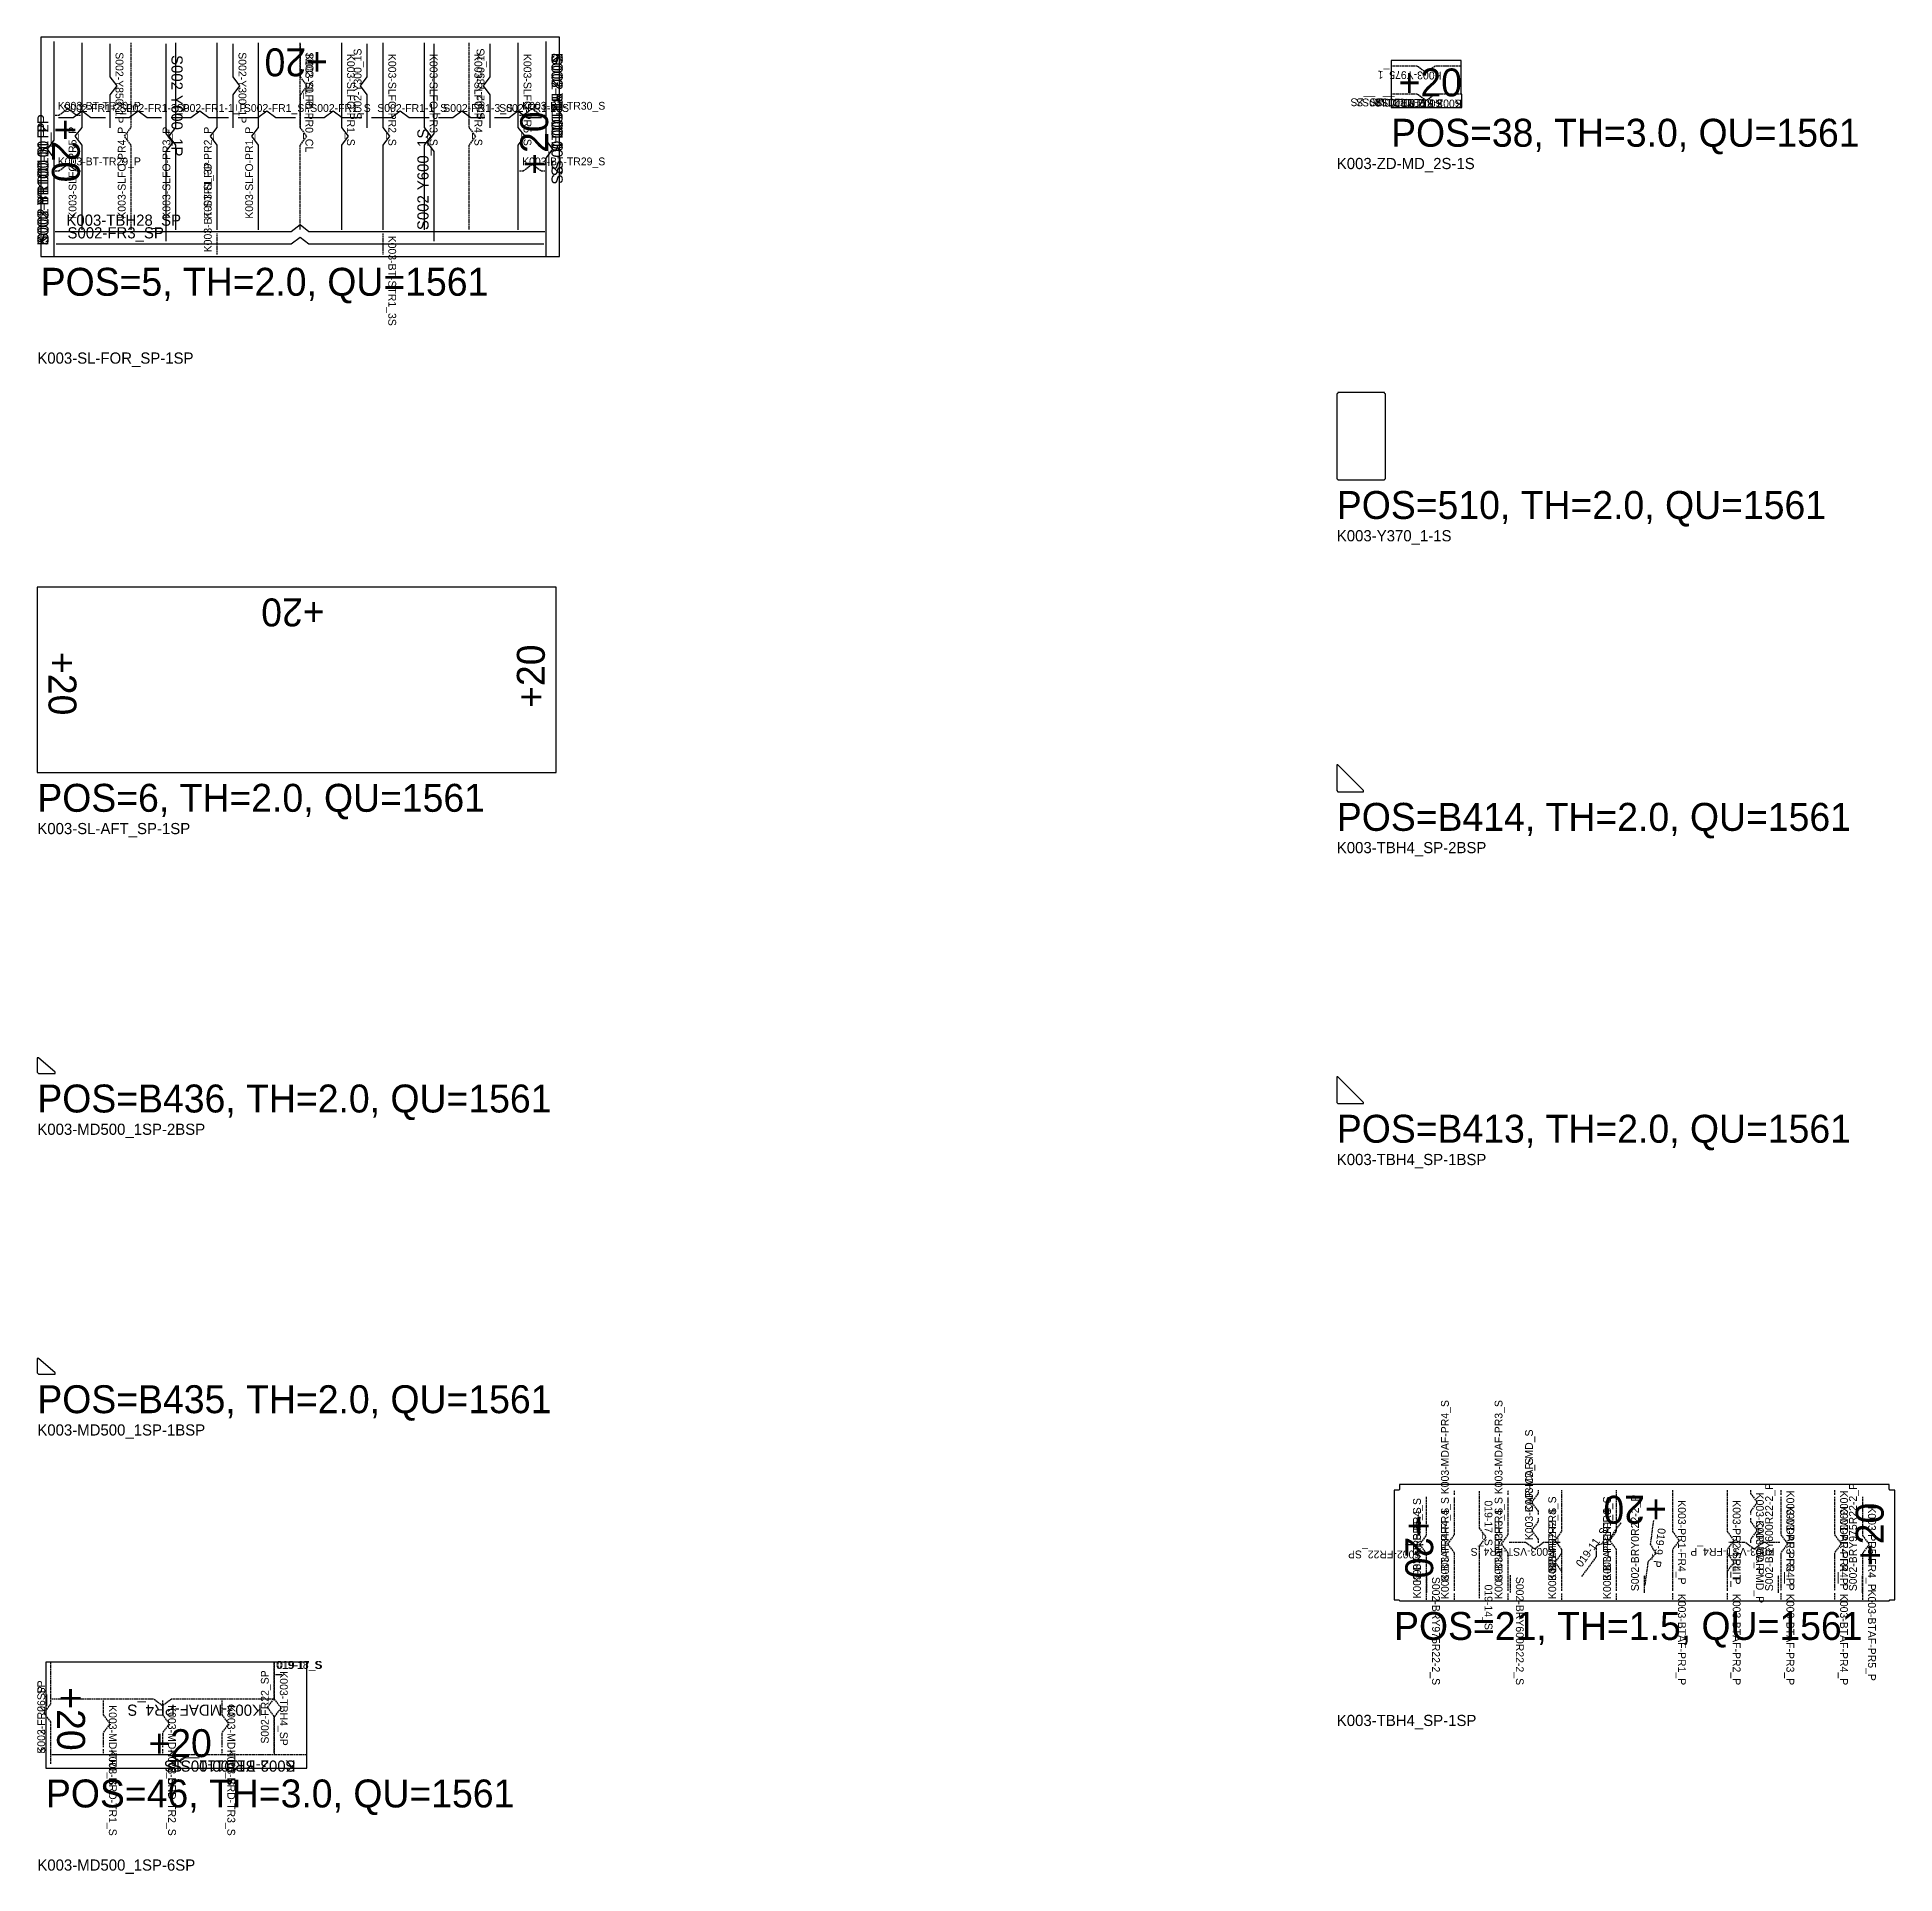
# Model space of a CAD drawing. Header units: inches. Extents: x -22688 to 5506, y -4302 to 14985.
# Drawn here: x -3141 to 5168, y 6165 to 14380 of the extents above; entities that cross this region are included whole.
import ezdxf

# ---------------------------------------------------------------- set-up
doc = ezdxf.new("R2010")
doc.units = ezdxf.units.IN
doc.header["$MEASUREMENT"] = 0
doc.linetypes.add('Dashed', pattern=[10, 7.5, -2.5])
doc.layers.get('0').update_dxf_attribs({"linetype": 'CONTINUOUS'})

msp = doc.modelspace()

# ---------------------------------------------------------------- linework, layer by layer
at = {"color": 7, "linetype": 'Dashed'}
for p, q in [((3231.596499, 14125.052599), (3228.596621, 14125.052599)), ((3231.596499, 14125.052599), (3228.596621, 14125.052599)), ((3231.596499, 14125.052599), (3228.596621, 14125.052599)), ((-2335.261411, 13408.403735), (-2335.261411, 13501.552538)), ((-1595.25897, 13501.552538), (-1595.25897, 13408.403735)), ((3198.240786, 7860.502581), (3198.240786, 7881.002001)), ((3438.240175, 7860.502581), (3438.240175, 7881.002001)), ((4658.241396, 7881.002001), (4658.241396, 7860.502581)), ((4898.240786, 7881.002001), (4898.240786, 7860.502581)), ((3058.241396, 7636.002306), (2978.239565, 7636.002306)), ((3073.240786, 7501.002459), (3073.240786, 7421.002154)), ((3448.240786, 7501.002459), (3448.240786, 7421.002154)), ((4048.240786, 7421.002154), (4048.240786, 7501.002459)), ((4648.240786, 7421.002154), (4648.240786, 7501.002459)), ((5023.240786, 7421.002154), (5023.240786, 7501.002459)), ((3073.240786, 7391.002612), (3073.240786, 7441.502337)), ((3198.240786, 7391.002612), (3198.240786, 7420.00194)), ((3308.241396, 7466.002612), (3308.241396, 7396.002154)), ((3438.240175, 7391.002612), (3438.240175, 7420.00194)), ((3678.239565, 7391.002612), (3678.239565, 7420.00194)), ((3923.240786, 7391.002612), (3923.240786, 7420.00194)), ((4173.240786, 7420.00194), (4173.240786, 7391.002612)), ((4418.242007, 7420.00194), (4418.242007, 7391.002612)), ((4658.241396, 7420.00194), (4658.241396, 7391.002612)), ((4898.240786, 7420.00194), (4898.240786, 7391.002612)), ((5023.240786, 7441.502337), (5023.240786, 7391.002612)), ((-2070.25897, 7056.777148), (-2045.25897, 7056.777148)), ((-2845.25897, 6722.277026), (-2845.25897, 6701.777605)), ((-2580.25958, 6722.277026), (-2580.25958, 6701.777605)), ((-2315.260191, 6722.277026), (-2315.260191, 6701.777605))]:
    msp.add_line(p, q, dxfattribs=at)
at = {"color": 7}
msp.add_line((-2075.260801, 7056.777148), (-2045.25897, 7056.777148), dxfattribs=at)
for points in [[(-805.25958, 13398.403124), (-805.25958, 14380.171923), (-3125.260801, 14380.171923), (-3125.260801, 13398.403124), (-805.25958, 13398.403124)], [(-805.25958, 13398.403124), (-805.25958, 14380.171923), (-3125.260801, 14380.171923), (-3125.260801, 13398.403124), (-805.25958, 13398.403124)], [(-3065.260191, 13398.403124), (-3065.260191, 13839.287524), (-3095.25897, 13879.288439), (-3065.260191, 13919.287829), (-3065.260191, 14360.172228)], [(-2940.260191, 13518.250231), (-2940.260191, 13896.710925), (-2970.25897, 13936.710314), (-2940.260191, 13976.71123), (-2940.260191, 14355.171923)], [(-2815.260191, 14350.171618), (-2815.260191, 14202.161364), (-2785.261411, 14162.160448), (-2815.260191, 14122.161059), (-2815.260191, 13974.149279)], [(-2565.260191, 14350.171618), (-2565.260191, 13948.706774), (-2535.261411, 13908.705859), (-2565.260191, 13868.706469), (-2565.260191, 13467.240099)], [(-2520.25897, 13518.250231), (-2520.25897, 13896.710925), (-2550.260801, 13936.710314), (-2520.25897, 13976.71123), (-2520.25897, 14355.171923)], [(-2335.261411, 13518.250231), (-2335.261411, 13896.710925), (-2365.260191, 13936.710314), (-2335.261411, 13976.71123), (-2335.261411, 14355.171923)], [(-2265.260191, 14350.171618), (-2265.260191, 14202.161364), (-2235.261411, 14162.160448), (-2265.260191, 14122.161059), (-2265.260191, 13974.149279)], [(-2150.260801, 13518.250231), (-2150.260801, 13896.710925), (-2180.25958, 13936.710314), (-2150.260801, 13976.71123), (-2150.260801, 14355.171923)], [(-1780.25958, 14355.171923), (-1780.25958, 13976.71123), (-1750.260801, 13936.710314), (-1780.25958, 13896.710925), (-1780.25958, 13518.250231)], [(-1665.260191, 13974.149279), (-1665.260191, 14122.161059), (-1695.25897, 14162.160448), (-1665.260191, 14202.161364), (-1665.260191, 14350.171618)], [(-1595.25897, 14355.171923), (-1595.25897, 13976.71123), (-1565.260191, 13936.710314), (-1595.25897, 13896.710925), (-1595.25897, 13518.250231)], [(-1410.261411, 14355.171923), (-1410.261411, 13976.71123), (-1380.25958, 13936.710314), (-1410.261411, 13896.710925), (-1410.261411, 13518.250231)], [(-1365.260191, 13467.240099), (-1365.260191, 13868.706469), (-1395.25897, 13908.705859), (-1365.260191, 13948.706774), (-1365.260191, 14350.171618)], [(-1115.260191, 13974.149279), (-1115.260191, 14122.161059), (-1145.25897, 14162.160448), (-1115.260191, 14202.161364), (-1115.260191, 14350.171618)], [(-990.260191, 14355.171923), (-990.260191, 13976.71123), (-960.261411, 13936.710314), (-990.260191, 13896.710925), (-990.260191, 13518.250231)], [(-865.260191, 14360.172228), (-865.260191, 13919.287829), (-835.261411, 13879.288439), (-865.260191, 13839.287524), (-865.260191, 13398.403124)], [(2915.095644, 14065.051989), (3231.596499, 14065.051989), (3231.596499, 14125.052599), (3228.596621, 14125.052599), (3228.596621, 14275.052599), (2915.095644, 14275.052599), (2915.095644, 14065.051989)], [(2915.095644, 14065.051989), (3231.596499, 14065.051989), (3231.596499, 14125.052599), (3228.596621, 14125.052599), (3228.596621, 14275.052599), (2915.095644, 14275.052599), (2915.095644, 14065.051989)], [(-3045.25897, 14020.723681), (-2980.25958, 14020.723681), (-2940.260191, 14050.723986), (-2900.260801, 14020.723681), (-2835.261411, 14020.723681)], [(-2792.259092, 14020.723681), (-2728.761167, 14020.723681), (-2688.758726, 14050.723986), (-2648.759336, 14020.723681), (-2585.261411, 14020.723681)], [(-2542.259092, 14020.723681), (-2453.761167, 14020.723681), (-2413.758726, 14050.723986), (-2373.759336, 14020.723681), (-2285.261411, 14020.723681)], [(-2242.259092, 14020.723681), (-2153.761167, 14020.723681), (-2113.758726, 14050.723986), (-2073.759336, 14020.723681), (-1985.261411, 14020.723681)], [(-1945.25897, 14020.723681), (-1856.761045, 14020.723681), (-1816.761656, 14050.723986), (-1776.759214, 14020.723681), (-1688.261289, 14020.723681)], [(-1645.25897, 14020.723681), (-1556.761045, 14020.723681), (-1516.761656, 14050.723986), (-1476.759214, 14020.723681), (-1388.261289, 14020.723681)], [(-1345.25897, 14020.723681), (-1281.761045, 14020.723681), (-1241.761656, 14050.723986), (-1201.759214, 14020.723681), (-1138.261289, 14020.723681)], [(-1095.25897, 14020.723681), (-1030.25958, 14020.723681), (-990.260191, 14050.723986), (-950.260801, 14020.723681), (-885.261411, 14020.723681)], [(-3060.261411, 13511.553149), (-2005.25958, 13511.553149), (-1965.260191, 13541.551928), (-1925.260801, 13511.553149), (-870.25897, 13511.553149)], [(-3055.25958, 13454.978136), (-2005.25958, 13454.978136), (-1965.260191, 13484.978442), (-1925.260801, 13454.978136), (-875.260801, 13454.978136)], [(-820.25897, 11919.737963), (-3140.260191, 11919.737963), (-3140.260191, 11090.277819), (-820.25897, 11090.277819), (-820.25897, 11919.737963)], [(-820.25897, 11919.737963), (-3140.260191, 11919.737963), (-3140.260191, 11090.277819), (-820.25897, 11090.277819), (-820.25897, 11919.737963)], [(2677.24164, 11005.052904), (2792.244082, 11005.052904), (2792.244082, 11010.05321), (2677.24164, 11125.052599), (2672.242861, 11125.052599), (2672.242861, 11010.05321), (2677.24164, 11005.052904)], [(-3135.261411, 9745.278124), (-3060.261411, 9745.278124), (-3060.261411, 9750.278429), (-3135.261411, 9815.277819), (-3140.260191, 9815.277819), (-3140.260191, 9750.278429), (-3135.261411, 9745.278124)], [(2677.24164, 9610.05321), (2792.244082, 9610.05321), (2792.244082, 9615.053515), (2677.24164, 9730.052904), (2672.242861, 9730.052904), (2672.242861, 9615.053515), (2677.24164, 9610.05321)], [(-3135.261411, 8400.276904), (-3060.261411, 8400.276904), (-3060.261411, 8405.277209), (-3135.261411, 8470.276598), (-3140.260191, 8470.276598), (-3140.260191, 8405.277209), (-3135.261411, 8400.276904)], [(-1935.25836, 6636.777453), (-1935.25836, 7111.777453), (-3101.759214, 7111.777453), (-3101.759214, 6636.777453), (-1935.25836, 6636.777453)], [(-1935.25836, 6636.777453), (-1935.25836, 7111.777453), (-3101.759214, 7111.777453), (-3101.759214, 6636.777453), (-1935.25836, 6636.777453)]]:
    msp.add_lwpolyline(points, dxfattribs=at)
at = {"color": 7, "linetype": 'Dashed'}
for points in [[(-3065.260191, 13398.403124), (-3065.260191, 13839.287524), (-3095.25897, 13879.288439), (-3065.260191, 13919.287829), (-3065.260191, 14360.172228)], [(-3065.260191, 13408.403735), (-3065.260191, 13839.287524), (-3095.25897, 13879.288439), (-3065.260191, 13919.287829), (-3065.260191, 14350.171618)], [(-2720.25897, 13518.250231), (-2720.25897, 13896.710925), (-2750.260801, 13936.710314), (-2720.25897, 13976.71123), (-2720.25897, 14355.171923)], [(-1966.261167, 14355.171923), (-1966.261167, 13976.71123), (-1936.259336, 13936.710314), (-1966.261167, 13896.710925), (-1966.261167, 13518.250231)], [(-1965.260191, 14350.171618), (-1965.260191, 14202.161364), (-1935.261411, 14162.160448), (-1965.260191, 14122.161059), (-1965.260191, 13974.149279)], [(-1210.261411, 14355.171923), (-1210.261411, 13976.71123), (-1180.25958, 13936.710314), (-1210.261411, 13896.710925), (-1210.261411, 13518.250231)], [(-865.260191, 14360.172228), (-865.260191, 13919.287829), (-835.261411, 13879.288439), (-865.260191, 13839.287524), (-865.260191, 13398.403124)], [(-865.260191, 14350.171618), (-865.260191, 13919.287829), (-835.261411, 13879.288439), (-865.260191, 13839.287524), (-865.260191, 13408.403735)], [(3223.597841, 14250.052599), (3111.845522, 14250.052599), (3071.846133, 14220.052294), (3031.846743, 14250.052599), (2920.097475, 14250.052599)], [(-3060.261411, 14030.680041), (-3043.760557, 14030.680041), (-3003.761167, 14060.680346), (-2963.758726, 14030.680041), (-2947.260923, 14030.680041)], [(-983.259458, 14030.680041), (-966.761656, 14030.680041), (-926.759214, 14060.680346), (-886.759825, 14030.680041), (-870.25897, 14030.680041)], [(3228.596621, 14125.052599), (3111.845522, 14125.052599), (3071.846133, 14095.052294), (3031.846743, 14125.052599), (2915.095644, 14125.052599)], [(3228.596621, 14125.052599), (3111.845522, 14125.052599), (3071.846133, 14095.052294), (3031.846743, 14125.052599), (2915.095644, 14125.052599)], [(3228.596621, 14125.052599), (3111.845522, 14125.052599), (3071.846133, 14095.052294), (3031.846743, 14125.052599), (2915.095644, 14125.052599)], [(-3060.261411, 13781.873278), (-3043.760557, 13781.873278), (-3003.761167, 13811.873583), (-2963.758726, 13781.873278), (-2947.260923, 13781.873278)], [(-983.259458, 13781.873278), (-966.761656, 13781.873278), (-926.759214, 13811.873583), (-886.759825, 13781.873278), (-870.25897, 13781.873278)], [(3073.240786, 7426.002459), (3073.240786, 7598.502306), (3043.242007, 7638.502459), (3073.240786, 7678.502612), (3073.240786, 7851.002459)], [(3198.240786, 7431.002001), (3198.240786, 7601.002459), (3168.242007, 7641.002612), (3198.240786, 7681.002001), (3198.240786, 7851.002459)], [(3308.241396, 7876.002459), (3308.241396, 7711.002306), (3338.240175, 7671.002154), (3308.241396, 7631.002001), (3308.241396, 7466.002612)], [(3438.240175, 7431.002001), (3438.240175, 7601.002459), (3408.241396, 7641.002612), (3438.240175, 7681.002001), (3438.240175, 7851.002459)], [(3574.403506, 7772.002367), (3574.403506, 7786.502032), (3544.401675, 7826.502184), (3574.403506, 7866.502337), (3574.403506, 7881.002001)], [(3678.239565, 7431.002001), (3678.239565, 7616.002612), (3648.240786, 7656.002001), (3678.239565, 7696.002154), (3678.239565, 7881.002001)], [(3923.240786, 7431.002001), (3923.240786, 7616.002612), (3893.242007, 7656.002001), (3923.240786, 7696.002154), (3923.240786, 7881.002001)], [(4173.240786, 7881.002001), (4173.240786, 7696.002154), (4203.239565, 7656.002001), (4173.240786, 7616.002612), (4173.240786, 7431.002001)], [(4418.242007, 7881.002001), (4418.242007, 7696.002154), (4448.240786, 7656.002001), (4418.242007, 7616.002612), (4418.242007, 7431.002001)], [(4522.078066, 7881.002001), (4522.078066, 7866.502337), (4552.079897, 7826.502184), (4522.078066, 7786.502032), (4522.078066, 7772.002367)], [(4658.241396, 7851.002459), (4658.241396, 7681.002001), (4688.240175, 7641.002612), (4658.241396, 7601.002459), (4658.241396, 7431.002001)], [(4898.240786, 7851.002459), (4898.240786, 7681.002001), (4928.239565, 7641.002612), (4898.240786, 7601.002459), (4898.240786, 7431.002001)], [(5023.240786, 7851.002459), (5023.240786, 7678.502612), (5053.239565, 7638.502459), (5023.240786, 7598.502306), (5023.240786, 7426.002459)], [(3574.443178, 7646.002154), (3574.443178, 7661.002306), (3544.441347, 7701.002459), (3574.443178, 7741.002612), (3574.443178, 7756.002001)], [(3768.834048, 7494.303851), (3834.031801, 7583.913378), (3833.305483, 7633.9088), (3881.099062, 7648.603014), (3946.296816, 7738.212542)], [(4088.340883, 7745.194201), (4074.369936, 7640.097002), (4098.835879, 7596.491961), (4063.826113, 7560.794787), (4049.852114, 7455.696825)], [(4522.038393, 7756.002001), (4522.038393, 7741.002612), (4552.040224, 7701.002459), (4522.038393, 7661.002306), (4522.038393, 7646.002154)], [(3671.241884, 7647.502093), (3597.239809, 7647.502093), (3557.24042, 7617.50255), (3517.24103, 7647.502093), (3443.242007, 7647.502093)], [(4653.239565, 7647.502093), (4579.240542, 7647.502093), (4539.241152, 7617.50255), (4499.241762, 7647.502093), (4425.239687, 7647.502093)], [(3678.239565, 7501.002459), (3678.239565, 7518.502001), (3648.240786, 7558.502154), (3678.239565, 7598.502306), (3678.239565, 7616.002612)], [(4418.242007, 7616.002612), (4418.242007, 7598.502306), (4448.240786, 7558.502154), (4418.242007, 7518.502001), (4418.242007, 7501.002459)], [(-3080.25958, 6656.777148), (-3080.25958, 6844.277148), (-3110.25836, 6884.2773), (-3080.25958, 6924.277453), (-3080.25958, 7111.777453)], [(-3080.25958, 6656.777148), (-3080.25958, 6844.277148), (-3110.25836, 6884.2773), (-3080.25958, 6924.277453), (-3080.25958, 7111.777453)], [(-2080.25958, 6706.777148), (-2080.25958, 6869.277148), (-2110.25836, 6909.2773), (-2080.25958, 6949.277453), (-2080.25958, 7111.777453)], [(-2080.25958, 7111.777453), (-2080.25958, 6946.7773), (-2050.260801, 6906.777148), (-2080.25958, 6866.776995), (-2080.25958, 6701.777605)], [(-2085.25836, 6946.7773), (-2540.260191, 6946.7773), (-2580.25958, 6916.776995), (-2620.25897, 6946.7773), (-3075.260801, 6946.7773)], [(-2845.25897, 6940.277056), (-2845.25897, 6876.027636), (-2815.260191, 6836.027483), (-2845.25897, 6796.027331), (-2845.25897, 6731.777148)], [(-2580.25958, 6940.277056), (-2580.25958, 6876.027636), (-2550.260801, 6836.027483), (-2580.25958, 6796.027331), (-2580.25958, 6731.777148)], [(-2315.260191, 6940.277056), (-2315.260191, 6876.027636), (-2285.25836, 6836.027483), (-2315.260191, 6796.027331), (-2315.260191, 6731.777148)], [(-1935.25836, 6696.7773), (-2467.75958, 6696.7773), (-2507.75897, 6666.776995), (-2547.75836, 6696.7773), (-3080.25958, 6696.7773)], [(-1935.25836, 6696.7773), (-2467.75958, 6696.7773), (-2507.75897, 6666.776995), (-2547.75836, 6696.7773), (-3080.25958, 6696.7773)], [(-1935.25836, 6696.7773), (-2462.760801, 6696.7773), (-2502.760191, 6666.776995), (-2542.75958, 6696.7773), (-3070.25897, 6696.7773)]]:
    msp.add_lwpolyline(points, dxfattribs=at)
at = {"color": 7}
for points in [[(2677.238589, 12790.051989, -0.414315), (2672.239809, 12785.05321), (2672.239809, 12405.052904, -0.414251), (2677.238589, 12400.052599), (2885.740786, 12400.052599, -0.414251), (2890.739565, 12405.052904), (2890.739565, 12785.05321, -0.414315), (2885.740786, 12790.051989), (2677.238589, 12790.051989)], [(2677.238589, 12790.051989, -0.414315), (2672.239809, 12785.05321), (2672.239809, 12405.052904, -0.414251), (2677.238589, 12400.052599), (2885.740786, 12400.052599, -0.414251), (2890.739565, 12405.052904), (2890.739565, 12785.05321, -0.414315), (2885.740786, 12790.051989), (2677.238589, 12790.051989)], [(5143.242007, 7906.002001), (2953.239565, 7906.002001), (2953.239565, 7886.002306, -0.414251), (2948.240786, 7881.002001), (2928.239565, 7881.002001), (2928.239565, 7391.002612), (2948.240786, 7391.002612, -0.414251), (2953.239565, 7386.002306), (5143.242007, 7386.002306, -0.414251), (5148.240786, 7391.002612), (5168.242007, 7391.002612), (5168.242007, 7881.002001), (5148.240786, 7881.002001, -0.414251), (5143.242007, 7886.002306), (5143.242007, 7906.002001)], [(5143.242007, 7906.002001), (2953.239565, 7906.002001), (2953.239565, 7886.002306, -0.414251), (2948.240786, 7881.002001), (2928.239565, 7881.002001), (2928.239565, 7391.002612), (2948.240786, 7391.002612, -0.414251), (2953.239565, 7386.002306), (5143.242007, 7386.002306, -0.414251), (5148.240786, 7391.002612), (5168.242007, 7391.002612), (5168.242007, 7881.002001), (5148.240786, 7881.002001, -0.414251), (5143.242007, 7886.002306), (5143.242007, 7906.002001)]]:
    msp.add_lwpolyline(points, format="xyb", dxfattribs=at)

# ---------------------------------------------------------------- texts
for s, height, rotation, p in [('S002-Y850_1P', 34.999999, 270, (-2790.260191, 14312.569384)), ('S002-Y600_1P', 50, 270, (-2540.260191, 14300.171618)), ('S002-Y300_1P', 34.999999, 270, (-2240.260191, 14312.569384)), ('+20', 125, 180, (-1840.260191, 14330.171923)), ('K003-SLFO-PR0_CL', 34.999999, 270, (-1941.261167, 14305.171923)), ('S002-Y0_P', 34.999999, 270, (-1940.260191, 14312.569384)), ('K003-SLFO-PR1_S', 34.999999, 270, (-1755.25958, 14305.171923)), ('S002-Y300_1S', 34.999999, 90, (-1690.260191, 14011.751513)), ('K003-SLFO-PR2_S', 34.999999, 270, (-1570.25897, 14305.171923)), ('K003-SLFO-PR3_S', 34.999999, 270, (-1385.261411, 14305.171923)), ('K003-SLFO-PR4_S', 34.999999, 270, (-1185.261411, 14305.171923)), ('S002-Y850_1S', 34.999999, 90, (-1140.260191, 14011.751513)), ('K003-SLFO-PR5_S', 34.999999, 270, (-965.260191, 14305.171923)), ('S002-Y1100-10_S', 50, 270, (-840.260191, 14310.172228)), ('K003-BRD1100_2S', 50, 270, (-840.260191, 14310.172228)), ('S002-Y1100-3_S', 50, 270, (-840.260191, 14300.171618)), ('K003-Y975_1', 34.999999, 179.070786, (3141.246157, 14225.052599)), ('K003-BRD1100_2S', 34.999999, 179.070786, (3145.247011, 14100.052599)), ('S002-Y1100-10_S', 34.999999, 179.070786, (3145.247011, 14100.052599)), ('S002-Y1100-2_S', 34.999999, 179.070786, (3145.247011, 14100.052599)), ('K003-BRD1100_2S', 34.999999, 179.070786, (3231.297426, 14100.052599)), ('S002-Y1100-10_S', 34.999999, 179.070786, (3231.297426, 14100.052599)), ('S002-Y1100-2_S', 34.999999, 179.070786, (3231.297426, 14100.052599)), ('K003-BRD1100_2P', 50, 90, (-3090.260191, 13448.403124)), ('S002-Y1100-11_P', 50, 90, (-3090.260191, 13448.403124)), ('S002-Y1100-3_P', 50, 90, (-3090.260191, 13458.403735)), ('+20', 125, 270, (-3075.260801, 14014.287524)), ('K003-SLFO-PR5_P', 34.999999, 90, (-2965.260191, 13568.250231)), ('K003-SLFO-PR4_P', 34.999999, 90, (-2745.25897, 13568.250231)), ('K003-SLFO-PR3_P', 34.999999, 90, (-2545.25897, 13568.250231)), ('K003-SLFO-PR2_P', 34.999999, 90, (-2360.261411, 13568.250231)), ('K003-SLFO-PR1_P', 34.999999, 90, (-2175.260801, 13568.250231)), ('S002-Y600_1S', 50, 90, (-1390.260191, 13517.240099)), ('+20', 125, 90, (-855.25958, 13764.287524)), ('K003-BT-STR1_3P', 34.999999, 90, (-2360.261411, 13417.717699)), ('K003-BT-STR1_3S', 34.999999, 270, (-1570.25897, 13492.237048)), ('+20', 125, 180, (-1855.25958, 11869.737963)), ('+20', 125, 90, (-870.25897, 11380.007128)), ('+20', 125, 270, (-3090.260191, 11630.007128)), ('K003-MDAF-PR4_S', 34.999999, 90, (3173.240786, 7862.552599)), ('K003-MDAF-PR3_S', 34.999999, 90, (3413.240175, 7862.552599)), ('K003-CAR-MD_S', 34.999999, 90, (3549.403506, 7782.902483)), ('K003-CAR-MD_S', 34.999999, 90, (3549.443178, 7657.002215)), ('S002-BRY600R22-2_P', 34.999999, 90, (4623.240786, 7429.002337)), ('S002-BRY975R22-2_P', 34.999999, 90, (4998.240786, 7429.002337)), ('K003-PR5-FR4_S', 34.999999, 90, (3048.240786, 7468.502001)), ('K003-PR4-FR4_S', 34.999999, 90, (3173.240786, 7473.002581)), ('019-17_S', 34.999999, 270, (3333.241396, 7835.002093)), ('K003-PR3-FR4_S', 34.999999, 90, (3413.240175, 7473.002581)), ('K003-PR2-FR4_S', 34.999999, 90, (3653.239565, 7476.002459)), ('K003-PR1-FR4_S', 34.999999, 90, (3898.240786, 7476.002459)), ('+20', 125, 180, (4148.240786, 7856.002001)), ('S002-BRY0R22-2_P', 34.999999, 90, (4023.240786, 7429.002337)), ('K003-PR1-FR4_P', 34.999999, 270, (4198.240786, 7836.002306)), ('K003-PR2-FR4_P', 34.999999, 270, (4443.242007, 7836.002306)), ('K003-CAR-MD_P', 34.999999, 270, (4547.078066, 7870.102648)), ('K003-MDAF-PR3_P', 34.999999, 270, (4683.241396, 7878.951983)), ('K003-MDAF-PR4_P', 34.999999, 270, (4923.240786, 7878.951983)), ('+20', 125, 90, (5118.242007, 7541.245226)), ('+20', 125, 270, (2978.239565, 7769.929461)), ('K003-BTAF-PR5_S', 34.999999, 90, (3048.240786, 7396.052508)), ('K003-BTAF-PR4_S', 34.999999, 90, (3173.240786, 7393.902544)), ('K003-BTAF-PR3_S', 34.999999, 90, (3413.240175, 7393.902544)), ('K003-BTAF-PR2_S', 34.999999, 90, (3653.239565, 7393.902544)), ('K003-BTAF-PR1_S', 34.999999, 90, (3898.240786, 7393.902544)), ('K003-CAR-MD_P', 34.999999, 270, (4547.038393, 7745.00194)), ('K003-PR3-FR4_P', 34.999999, 270, (4683.241396, 7809.002642)), ('K003-PR4-FR4_P', 34.999999, 270, (4923.240786, 7809.002642)), ('K003-PR5-FR4_P', 34.999999, 270, (5048.240786, 7808.502154)), ('SPLIT_', 34.999999, 90, (3653.239565, 7512.502245)), ('019-11_S', 34.999999, 53.96088, (3766.365175, 7533.402972)), ('019-9_P', 34.999999, 262.427063, (4109.275942, 7712.950091)), ('S002-FR22_SP', 34.999999, 180, (3050.239687, 7611.002306)), ('K003-VST-FR4_S', 34.999999, 180, (3648.442202, 7622.502093)), ('K003-VST-FR4_P', 34.999999, 180, (4630.439883, 7622.502093)), ('SPLIT_', 34.999999, 270, (4443.242007, 7604.502062)), ('S002-BRY975R22-2_S', 34.999999, 270, (3098.240786, 7493.002276)), ('S002-BRY600R22-2_S', 34.999999, 270, (3473.240786, 7493.002276)), ('019-14_S', 34.999999, 270, (3333.241396, 7459.002642)), ('K003-BTAF-PR1_P', 34.999999, 270, (4198.240786, 7417.102007)), ('K003-BTAF-PR2_P', 34.999999, 270, (4443.242007, 7417.102007)), ('K003-BTAF-PR3_P', 34.999999, 270, (4683.241396, 7417.102007)), ('K003-BTAF-PR4_P', 34.999999, 270, (4923.240786, 7417.102007)), ('K003-BTAF-PR5_P', 34.999999, 270, (5048.240786, 7436.452441)), ('S002-FR22_SP', 34.999999, 90, (-2105.25958, 6747.277026)), ('K003-TBH4_SP', 34.999999, 270, (-2055.25958, 7070.777087)), ('S002-FR26_SP', 34.999999, 90, (-3105.25958, 6702.277331)), ('K003-FR0_SP', 34.999999, 90, (-3105.25958, 6702.277331)), ('+20', 125, 270, (-3051.759214, 6999.277453)), ('K003-MD-TR1_S', 34.999999, 270, (-2820.25897, 6919.427447)), ('K003-MDAF-PR4_S', 50, 180, (-2135.25836, 6921.7773)), ('K003-MD-TR2_S', 34.999999, 270, (-2555.25958, 6919.427447)), ('K003-MD-TR3_S', 34.999999, 270, (-2290.260191, 6919.427447)), ('K003-BRD-TR1_S', 34.999999, 270, (-2820.25897, 6720.227007)), ('K003-BRD1100_1S', 50, 180, (-1985.25836, 6671.7773)), ('K003-BRD-TR2_S', 34.999999, 270, (-2555.25958, 6720.227007)), ('S002-Y1100-10_S', 50, 180, (-1985.25836, 6671.7773)), ('S002-Y1100-1_S', 50, 180, (-1985.25836, 6671.7773)), ('K003-BRD-TR3_S', 34.999999, 270, (-2290.260191, 6720.227007))]:
    msp.add_text(s, height=height, rotation=rotation, dxfattribs=at).set_placement(p)
for s, height, p in [('+20', 125, (2948.347597, 14115.051989)), ('K003-BT-TR30_P', 34.999999, (-3048.960752, 14055.680041)), ('S002-FR1-2_P', 34.999999, (-3024.259825, 14045.723681)), ('S002-FR1-3_P', 34.999999, (-2771.559019, 14045.723681)), ('S002-FR1-1_P', 34.999999, (-2516.56024, 14045.723681)), ('S002-FR1_SP', 34.999999, (-2216.56024, 14045.723681)), ('S002-FR1_S', 34.999999, (-1919.560117, 14045.723681)), ('S002-FR1-1_S', 34.999999, (-1619.560117, 14045.723681)), ('S002-FR1-3_S', 34.999999, (-1324.558897, 14045.723681)), ('S002-FR1-2_S', 34.999999, (-1074.259825, 14045.723681)), ('K003-BT-TR30_S', 34.999999, (-971.958799, 14055.680041)), ('POS=38, TH=3.0, QU=1561', 125, (2915.095644, 13890.051989)), ('K003-BT-TR29_P', 34.999999, (-3048.960752, 13806.873278)), ('K003-BT-TR29_S', 34.999999, (-971.958799, 13806.873278)), ('K003-ZD-MD_2S-1S', 50, (2672.239809, 13790.051989)), ('K003-TBH28_SP', 50, (-3010.261411, 13536.553149)), ('S002-FR3_SP', 50, (-3005.25958, 13479.978136)), ('POS=5, TH=2.0, QU=1561', 125, (-3125.260801, 13223.403124)), ('K003-SL-FOR_SP-1SP', 50, (-3140.260191, 12919.737963)), ('POS=510, TH=2.0, QU=1561', 125, (2672.239809, 12225.052599)), ('K003-Y370_1-1S', 50, (2672.239809, 12125.052599)), ('POS=6, TH=2.0, QU=1561', 125, (-3140.260191, 10915.277819)), ('POS=B414, TH=2.0, QU=1561', 125, (2672.242861, 10830.052904)), ('K003-SL-AFT_SP-1SP', 50, (-3140.260191, 10815.277819)), ('K003-TBH4_SP-2BSP', 50, (2672.242861, 10730.052904)), ('POS=B436, TH=2.0, QU=1561', 125, (-3140.260191, 9570.278124)), ('POS=B413, TH=2.0, QU=1561', 125, (2672.242861, 9435.05321)), ('K003-MD500_1SP-2BSP', 50, (-3140.260191, 9470.278124)), ('K003-TBH4_SP-1BSP', 50, (2672.242861, 9335.05321)), ('POS=B435, TH=2.0, QU=1561', 125, (-3140.260191, 8225.276904)), ('K003-MD500_1SP-1BSP', 50, (-3140.260191, 8125.276904)), ('POS=21, TH=1.5, QU=1561', 125, (2928.239565, 7211.002306)), ('019-18_S', 34.999999, (-2072.260923, 7081.777148)), ('019-17_S', 34.999999, (-2067.75958, 7081.777148)), ('+20', 125, (-2643.510313, 6686.777453)), ('K003-TBH4_SP-1SP', 50, (2672.239809, 6826.002459)), ('POS=46, TH=3.0, QU=1561', 125, (-3101.759214, 6461.777453)), ('K003-MD500_1SP-6SP', 50, (-3140.260191, 6179.227404))]:
    msp.add_text(s, height=height, dxfattribs=at).set_placement(p)

doc.saveas('drawing.dxf')
